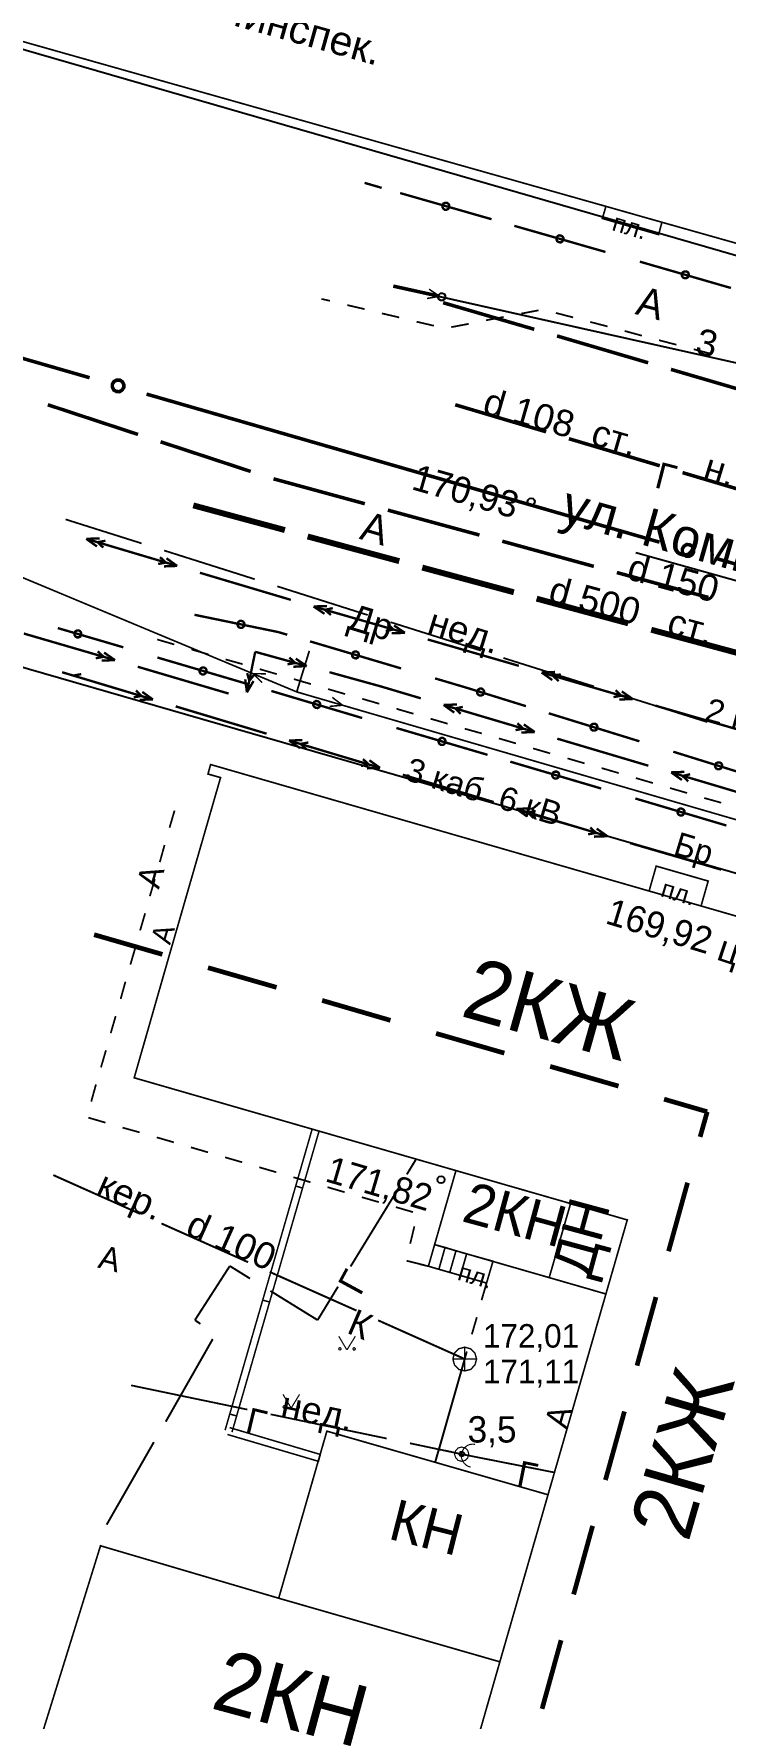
# Model space of a CAD drawing. Extents: x -2634 to -2115, y -2142 to -1393.
# Drawn here: x -2462.3 to -2433.1, y -1575.5 to -1504.5 of the extents above; entities that cross this region are included whole.
import ezdxf

# ---------------------------------------------------------------- set-up
doc = ezdxf.new("R2010")
doc.units = 0
doc.header["$MEASUREMENT"] = 0
for name, color, linetype in [('500_Дополн-Бордюры__п', 7, 'Continuous'), ('500_Дополн-Ступени__л', 7, 'Continuous'), ('500_Дороги-Проезжие_ч', 7, 'Continuous'), ('500_Линии_-Линии_связ', 7, 'Continuous'), ('500_Линии_-ЛЭП_провод', 7, 'Continuous'), ('500_Линии_-Электрокаб', 7, 'Continuous'), ('500_Объект-Опоры', 7, 'Continuous'), ('500_Огражд-Ограждения', 7, 'Continuous'), ('500_Растит-Газоны__са', 7, 'Continuous'), ('500_Рельеф-Высотные_о', 7, 'Continuous'), ('500_Строен-Дополнения', 7, 'Continuous'), ('500_Строен-Здания', 7, 'Continuous'), ('500_Строен-Отмостка_з', 7, 'Continuous'), ('500_Трубоп-Водопровод', 7, 'Continuous'), ('500_Трубоп-Газопровод', 7, 'Continuous'), ('500_Трубоп-Канализаци', 7, 'Continuous'), ('500_Трубоп-Смотровые_', 7, 'Continuous'), ('500_Улицы-Улицы_и_их', 7, 'Continuous'), ('Красные_ли-Красные_ли', 7, 'Continuous'), ('Красные_ли-Линии_регу', 7, 'Continuous'), ('Красные_ли-Оси_улиц_к', 7, 'Continuous')]:
    doc.layers.add(name, color=color, linetype=linetype)
doc.styles.add('TARIAL', font='Arial')

# ---------------------------------------------------------------- blocks, each defined once
blk = doc.blocks.new('block_25')
at = {"layer": '500_Растит-Газоны__са', "color": 0, "const_width": 0.05}
for points in [[(2.35, 3.02), (2.69, 2.45)], [(2.7, 2.45), (3.05, 3.02)], [(0, 0.57), (0.34, 0)], [(0.35, 0), (0.7, 0.57)]]:
    blk.add_lwpolyline(points, dxfattribs=at)
for points in [[(2.4, 2.54), (2.42, 2.53), (2.44, 2.51), (2.45, 2.49), (2.44, 2.46), (2.42, 2.45), (2.4, 2.44), (2.37, 2.45), (2.36, 2.46), (2.35, 2.49), (2.36, 2.51), (2.37, 2.53)], [(3, 2.54), (3.02, 2.53), (3.04, 2.51), (3.05, 2.49), (3.04, 2.46), (3.02, 2.44), (3, 2.44), (2.97, 2.44), (2.96, 2.46), (2.95, 2.49), (2.96, 2.51), (2.97, 2.53)], [(0.05, 0.09), (0.07, 0.08), (0.09, 0.06), (0.1, 0.04), (0.09, 0.01), (0.07, 0), (0.05, -0.01), (0.02, 0), (0.01, 0.01), (0, 0.04), (0.01, 0.06), (0.02, 0.08)], [(0.65, 0.09), (0.68, 0.08), (0.69, 0.06), (0.7, 0.04), (0.69, 0.01), (0.68, -0.01), (0.65, -0.01), (0.63, -0.01), (0.61, 0.01), (0.6, 0.04), (0.61, 0.06), (0.63, 0.08)]]:
    blk.add_lwpolyline(points, close=True, dxfattribs=at)

msp = doc.modelspace()

# ---------------------------------------------------------------- linework, layer by layer
at = {"layer": '500_Дополн-Бордюры__п', "color": 1, "const_width": 0.075}
for points in [[(-2449.77, -1515.73), (-2450.13, -1515.65)], [(-2448.31, -1516.08), (-2449.04, -1515.91)], [(-2446.85, -1516.43), (-2447.58, -1516.26)], [(-2440.98, -1516.13), (-2441.71, -1516.27)], [(-2439.52, -1516.43), (-2440.25, -1516.24)], [(-2445.39, -1516.78), (-2446.12, -1516.61)], [(-2443.92, -1516.7), (-2444.66, -1516.84)], [(-2442.45, -1516.41), (-2443.19, -1516.55)], [(-2438.07, -1516.81), (-2438.8, -1516.62)], [(-2436.62, -1517.2), (-2437.35, -1517)], [(-2435.17, -1517.58), (-2435.9, -1517.39)], [(-2433.72, -1517.96), (-2434.44, -1517.77)], [(-2457.05, -1530), (-2456.33, -1530.21)], [(-2455.61, -1530.42), (-2454.89, -1530.63)], [(-2454.17, -1530.84), (-2453.45, -1531.04)], [(-2452.73, -1531.25), (-2452.01, -1531.46)], [(-2451.29, -1531.67), (-2450.57, -1531.88)], [(-2449.85, -1532.09), (-2449.13, -1532.3)], [(-2448.41, -1532.5), (-2447.69, -1532.71)], [(-2446.97, -1532.92), (-2446.25, -1533.13)], [(-2445.53, -1533.34), (-2444.81, -1533.55)], [(-2444.09, -1533.76), (-2443.37, -1533.96)], [(-2442.65, -1534.17), (-2441.93, -1534.38)], [(-2441.21, -1534.59), (-2440.49, -1534.8)], [(-2439.76, -1535.01), (-2439.04, -1535.22)], [(-2438.32, -1535.42), (-2437.6, -1535.63)], [(-2436.88, -1535.84), (-2436.16, -1536.05)], [(-2435.44, -1536.26), (-2434.72, -1536.47)], [(-2434, -1536.68), (-2433.28, -1536.88)], [(-2456.32, -1537.21), (-2456.53, -1537.93)], [(-2456.74, -1538.66), (-2456.94, -1539.38)], [(-2457.15, -1540.1), (-2457.36, -1540.82)], [(-2457.56, -1541.54), (-2457.77, -1542.26)], [(-2457.97, -1542.98), (-2458.18, -1543.7)], [(-2458.39, -1544.42), (-2458.59, -1545.15)], [(-2458.8, -1545.87), (-2459.01, -1546.59)], [(-2459.21, -1547.31), (-2459.42, -1548.03)], [(-2459.63, -1548.75), (-2459.83, -1549.47)], [(-2459.95, -1550.15), (-2459.23, -1550.36)], [(-2458.51, -1550.57), (-2457.79, -1550.77)], [(-2457.07, -1550.98), (-2456.35, -1551.19)], [(-2455.63, -1551.4), (-2454.91, -1551.61)], [(-2454.19, -1551.82), (-2453.47, -1552.03)], [(-2452.75, -1552.24), (-2452.03, -1552.45)], [(-2451.31, -1552.66), (-2450.59, -1552.87)], [(-2449.87, -1553.08), (-2449.15, -1553.29)], [(-2448.43, -1553.5), (-2447.71, -1553.71)], [(-2446.99, -1553.92), (-2446.27, -1554.13)], [(-2446.21, -1554.73), (-2446.39, -1555.46)], [(-2446.54, -1556.18), (-2445.82, -1556.36)], [(-2445.62, -1556.41), (-2445.96, -1556.33)], [(-2443.17, -1557.12), (-2443.38, -1557.84)], [(-2443.58, -1558.56), (-2443.79, -1559.28)], [(-2444, -1560), (-2444.2, -1560.72)], [(-2444.41, -1561.44), (-2444.62, -1562.16)], [(-2444.82, -1562.89), (-2445.03, -1563.61)], [(-2445.33, -1564.65), (-2445.23, -1564.31)], [(-2445.24, -1564.33), (-2445.33, -1564.65)]]:
    msp.add_lwpolyline(points, dxfattribs=at)
at = {"layer": '500_Дополн-Ступени__л', "color": 0, "const_width": 0.07}
for points in [[(-2445.36, -1555.5), (-2444.92, -1555.62), (-2445.18, -1556.54), (-2445.62, -1556.41)], [(-2444.92, -1555.62), (-2444.46, -1555.76), (-2444.72, -1556.67), (-2445.18, -1556.54)], [(-2444.46, -1555.76), (-2444.01, -1555.89), (-2444.27, -1556.8), (-2444.72, -1556.67)]]:
    msp.add_lwpolyline(points, close=True, dxfattribs=at)
at = {"layer": '500_Линии_-Линии_связ', "color": 0}
for points, const_width in [([(-2448.25, -1510.78), (-2448.31, -1510.76)], 0.1), ([(-2448.31, -1510.76), (-2447.59, -1510.97)], 0.1), ([(-2442.96, -1512.29), (-2446.81, -1511.19)], 0.1), ([(-2438.16, -1513.67), (-2442, -1512.57)], 0.1), ([(-2432.87, -1515.19), (-2436.71, -1514.08)], 0.1), ([(-2447.1, -1515.11), (-2445.15, -1515.54)], 0.15), ([(-2455.48, -1528.96), (-2451.94, -1529.69)], 0.1), ([(-2461.24, -1529.52), (-2458.48, -1530.33)], 0.1), ([(-2451.94, -1529.69), (-2451.57, -1529.8)], 0.1), ([(-2450.61, -1530.08), (-2446.77, -1531.22)], 0.1), ([(-2457.04, -1530.76), (-2453.2, -1531.89)], 0.1), ([(-2445.34, -1531.64), (-2443.99, -1532.04)], 0.1), ([(-2452.24, -1532.17), (-2448.41, -1533.31)], 0.1), ([(-2443.99, -1532.04), (-2441.51, -1532.81)], 0.1), ([(-2440.55, -1533.11), (-2436.73, -1534.29)], 0.1), ([(-2446.97, -1533.73), (-2443.13, -1534.86)], 0.1), ([(-2435.3, -1534.73), (-2431.48, -1535.92)], 0.1), ([(-2442.17, -1535.15), (-2438.34, -1536.28)], 0.1), ([(-2436.9, -1536.7), (-2433.06, -1537.84)], 0.1)]:
    msp.add_lwpolyline(points, dxfattribs=dict(at, const_width=const_width))
at = {"layer": '500_Линии_-Линии_связ', "color": 0, "const_width": 0.1}
for points in [[(-2444.93, -1511.89), (-2444.99, -1511.85), (-2445.03, -1511.78), (-2445.03, -1511.7), (-2444.99, -1511.63), (-2444.92, -1511.6), (-2444.84, -1511.6), (-2444.78, -1511.64), (-2444.74, -1511.7), (-2444.74, -1511.78), (-2444.78, -1511.85), (-2444.85, -1511.89)], [(-2440.12, -1513.26), (-2440.19, -1513.22), (-2440.22, -1513.16), (-2440.22, -1513.08), (-2440.18, -1513.01), (-2440.12, -1512.97), (-2440.04, -1512.98), (-2439.97, -1513.02), (-2439.93, -1513.08), (-2439.94, -1513.16), (-2439.98, -1513.23), (-2440.04, -1513.27)], [(-2434.83, -1514.78), (-2434.9, -1514.74), (-2434.94, -1514.67), (-2434.94, -1514.59), (-2434.9, -1514.53), (-2434.83, -1514.49), (-2434.75, -1514.49), (-2434.68, -1514.53), (-2434.65, -1514.6), (-2434.65, -1514.68), (-2434.69, -1514.74), (-2434.76, -1514.78)], [(-2460.35, -1529.62), (-2460.29, -1529.66), (-2460.25, -1529.73), (-2460.25, -1529.81), (-2460.29, -1529.88), (-2460.36, -1529.91), (-2460.44, -1529.91), (-2460.5, -1529.87), (-2460.54, -1529.8), (-2460.54, -1529.72), (-2460.5, -1529.66), (-2460.43, -1529.62)], [(-2453.49, -1529.22), (-2453.42, -1529.25), (-2453.38, -1529.32), (-2453.37, -1529.39), (-2453.41, -1529.46), (-2453.47, -1529.51), (-2453.55, -1529.51), (-2453.62, -1529.48), (-2453.66, -1529.41), (-2453.67, -1529.33), (-2453.63, -1529.26), (-2453.57, -1529.22)], [(-2448.65, -1530.51), (-2448.58, -1530.55), (-2448.55, -1530.62), (-2448.55, -1530.69), (-2448.59, -1530.76), (-2448.66, -1530.8), (-2448.73, -1530.79), (-2448.8, -1530.75), (-2448.84, -1530.69), (-2448.84, -1530.61), (-2448.79, -1530.54), (-2448.73, -1530.51)], [(-2455.08, -1531.18), (-2455.01, -1531.22), (-2454.97, -1531.29), (-2454.98, -1531.37), (-2455.02, -1531.43), (-2455.08, -1531.47), (-2455.16, -1531.47), (-2455.23, -1531.43), (-2455.27, -1531.36), (-2455.26, -1531.28), (-2455.22, -1531.22), (-2455.15, -1531.18)], [(-2450.28, -1532.6), (-2450.22, -1532.64), (-2450.18, -1532.71), (-2450.18, -1532.78), (-2450.22, -1532.85), (-2450.29, -1532.89), (-2450.37, -1532.88), (-2450.43, -1532.84), (-2450.47, -1532.78), (-2450.47, -1532.7), (-2450.43, -1532.63), (-2450.36, -1532.59)], [(-2443.37, -1532.07), (-2443.31, -1532.12), (-2443.27, -1532.18), (-2443.28, -1532.26), (-2443.32, -1532.33), (-2443.39, -1532.36), (-2443.46, -1532.36), (-2443.53, -1532.32), (-2443.57, -1532.25), (-2443.56, -1532.17), (-2443.52, -1532.11), (-2443.45, -1532.07)], [(-2438.6, -1533.55), (-2438.53, -1533.59), (-2438.5, -1533.66), (-2438.5, -1533.74), (-2438.54, -1533.81), (-2438.61, -1533.84), (-2438.69, -1533.84), (-2438.75, -1533.8), (-2438.79, -1533.73), (-2438.79, -1533.65), (-2438.75, -1533.59), (-2438.68, -1533.55)], [(-2445.01, -1534.15), (-2444.94, -1534.19), (-2444.9, -1534.26), (-2444.91, -1534.34), (-2444.95, -1534.41), (-2445.01, -1534.44), (-2445.09, -1534.44), (-2445.16, -1534.4), (-2445.19, -1534.33), (-2445.19, -1534.26), (-2445.15, -1534.19), (-2445.08, -1534.15)], [(-2433.35, -1535.18), (-2433.28, -1535.22), (-2433.24, -1535.29), (-2433.25, -1535.37), (-2433.29, -1535.43), (-2433.36, -1535.47), (-2433.43, -1535.47), (-2433.5, -1535.43), (-2433.54, -1535.36), (-2433.53, -1535.28), (-2433.49, -1535.21), (-2433.42, -1535.18)], [(-2440.21, -1535.57), (-2440.14, -1535.61), (-2440.11, -1535.68), (-2440.11, -1535.76), (-2440.15, -1535.82), (-2440.22, -1535.86), (-2440.3, -1535.86), (-2440.36, -1535.82), (-2440.4, -1535.75), (-2440.4, -1535.67), (-2440.36, -1535.6), (-2440.29, -1535.57)], [(-2434.94, -1537.13), (-2434.87, -1537.17), (-2434.83, -1537.23), (-2434.83, -1537.31), (-2434.88, -1537.38), (-2434.94, -1537.42), (-2435.02, -1537.41), (-2435.09, -1537.37), (-2435.12, -1537.31), (-2435.12, -1537.23), (-2435.08, -1537.16), (-2435.01, -1537.12)]]:
    msp.add_lwpolyline(points, close=True, dxfattribs=at)
at = {"layer": '500_Линии_-Линии_связ', "color": 6}
msp.add_lwpolyline([(-2447.1, -1515.11), (-2417.19, -1521.8)], dxfattribs=at)
at = {"layer": '500_Линии_-Линии_связ', "color": 0}
msp.add_lwpolyline([(-2445.03, -1515.41), (-2444.96, -1515.44), (-2444.92, -1515.51), (-2444.92, -1515.6), (-2444.95, -1515.67), (-2445.02, -1515.72), (-2445.1, -1515.72), (-2445.17, -1515.68), (-2445.21, -1515.61), (-2445.21, -1515.53), (-2445.17, -1515.46), (-2445.11, -1515.41)], close=True, dxfattribs=at)
at = {"layer": '500_Линии_-ЛЭП_провод', "color": 253, "const_width": 0.07}
for points in [[(-2447.1, -1515.11), (-2417.19, -1521.8), (-2410.96, -1514.43), (-2390.39, -1517.69)], [(-2470.38, -1524.2), (-2451.17, -1532.21), (-2424.21, -1540.05), (-2420.32, -1548.85)]]:
    msp.add_lwpolyline(points, dxfattribs=at)
at = {"layer": '500_Линии_-ЛЭП_провод', "color": 0}
for points, const_width in [([(-2447.1, -1515.11), (-2445.15, -1515.54)], 0.065), ([(-2445.68, -1515.63), (-2445.15, -1515.54)], 0.065), ([(-2445.59, -1515.24), (-2445.15, -1515.54)], 0.065), ([(-2451.17, -1532.21), (-2453.01, -1531.44)], 0.06), ([(-2452.47, -1531.45), (-2453.01, -1531.44)], 0.06), ([(-2452.63, -1531.82), (-2453.01, -1531.44)], 0.06), ([(-2451.17, -1532.21), (-2449.24, -1532.77)], 0.065), ([(-2449.67, -1532.44), (-2449.24, -1532.77)], 0.065), ([(-2449.78, -1532.82), (-2449.24, -1532.77)], 0.065)]:
    msp.add_lwpolyline(points, dxfattribs=dict(at, const_width=const_width))
at = {"layer": '500_Линии_-Электрокаб', "color": 12, "const_width": 0.1}
for points in [[(-2459.48, -1525.74), (-2460.04, -1525.76)], [(-2456.21, -1526.9), (-2460.04, -1525.76)], [(-2459.59, -1526.08), (-2460.04, -1525.76)], [(-2459.23, -1525.84), (-2459.56, -1525.9)], [(-2459.32, -1526.13), (-2459.56, -1525.9)], [(-2456.7, -1526.76), (-2457.01, -1526.82)], [(-2456.69, -1526.76), (-2456.93, -1526.53)], [(-2456.21, -1526.9), (-2456.76, -1526.92)], [(-2456.21, -1526.9), (-2456.66, -1526.58)], [(-2451.42, -1528.33), (-2455.25, -1527.19)], [(-2449.9, -1528.59), (-2450.46, -1528.61)], [(-2446.61, -1529.72), (-2450.46, -1528.61)], [(-2450, -1528.92), (-2450.46, -1528.61)], [(-2449.65, -1528.68), (-2449.98, -1528.75)], [(-2449.73, -1528.97), (-2449.98, -1528.75)], [(-2462.67, -1529.75), (-2458.83, -1530.87)], [(-2447.1, -1529.58), (-2447.42, -1529.64)], [(-2447.1, -1529.58), (-2447.34, -1529.35)], [(-2446.61, -1529.72), (-2447.17, -1529.74)], [(-2446.61, -1529.72), (-2447.07, -1529.41)], [(-2459.56, -1530.5), (-2459.31, -1530.73)], [(-2441.81, -1531.11), (-2445.65, -1530)], [(-2459.64, -1530.79), (-2459.31, -1530.73)], [(-2459.39, -1530.89), (-2458.83, -1530.87)], [(-2459.29, -1530.55), (-2458.83, -1530.87)], [(-2457.87, -1531.15), (-2454.04, -1532.28)], [(-2453.27, -1532.23), (-2452.92, -1530.52)], [(-2452.92, -1530.52), (-2450.75, -1531.12)], [(-2451.56, -1531.05), (-2451.23, -1530.99)], [(-2451.48, -1530.76), (-2451.23, -1530.99)], [(-2451.31, -1531.15), (-2450.75, -1531.12)], [(-2451.21, -1530.81), (-2450.75, -1531.12)], [(-2461.06, -1531.38), (-2457.23, -1532.53)], [(-2460.57, -1531.52), (-2460.25, -1531.46)], [(-2453.27, -1532.23), (-2453.34, -1531.68)], [(-2453.27, -1532.23), (-2452.99, -1531.75)], [(-2453.17, -1531.73), (-2453.26, -1531.42)], [(-2453.17, -1531.74), (-2452.96, -1531.48)], [(-2449.79, -1531.38), (-2447.62, -1531.98)], [(-2440.29, -1531.37), (-2440.85, -1531.39)], [(-2437.01, -1532.51), (-2440.85, -1531.39)], [(-2440.4, -1531.71), (-2440.85, -1531.39)], [(-2440.04, -1531.47), (-2440.37, -1531.53)], [(-2440.13, -1531.76), (-2440.37, -1531.53)], [(-2458.04, -1532.44), (-2457.71, -1532.38)], [(-2457.95, -1532.15), (-2457.71, -1532.38)], [(-2457.79, -1532.54), (-2457.23, -1532.53)], [(-2457.68, -1532.21), (-2457.23, -1532.53)], [(-2447.62, -1531.98), (-2445.94, -1532.48)], [(-2437.5, -1532.37), (-2437.82, -1532.43)], [(-2437.5, -1532.36), (-2437.73, -1532.14)], [(-2437.01, -1532.51), (-2437.57, -1532.53)], [(-2437.01, -1532.51), (-2437.47, -1532.19)], [(-2456.27, -1532.82), (-2452.44, -1533.97)], [(-2444.98, -1532.76), (-2444.42, -1532.74)], [(-2444.98, -1532.76), (-2441.14, -1533.9)], [(-2444.98, -1532.76), (-2444.53, -1533.08)], [(-2444.49, -1532.91), (-2444.17, -1532.84)], [(-2444.49, -1532.91), (-2444.26, -1533.13)], [(-2432.21, -1533.9), (-2436.05, -1532.79)], [(-2441.95, -1533.82), (-2441.62, -1533.76)], [(-2441.87, -1533.53), (-2441.62, -1533.76)], [(-2441.7, -1533.92), (-2441.14, -1533.9)], [(-2441.6, -1533.58), (-2441.14, -1533.9)], [(-2451.49, -1534.26), (-2450.93, -1534.24)], [(-2451.49, -1534.26), (-2447.66, -1535.41)], [(-2451.49, -1534.26), (-2451.03, -1534.58)], [(-2451, -1534.4), (-2450.68, -1534.34)], [(-2451, -1534.41), (-2450.76, -1534.63)], [(-2440.19, -1534.18), (-2436.35, -1535.32)], [(-2448.46, -1535.33), (-2448.13, -1535.27)], [(-2448.38, -1535.04), (-2448.13, -1535.27)], [(-2448.21, -1535.43), (-2447.66, -1535.41)], [(-2448.11, -1535.09), (-2447.66, -1535.41)], [(-2446.7, -1535.7), (-2442.87, -1536.85)], [(-2435.39, -1535.6), (-2434.84, -1535.58)], [(-2435.39, -1535.6), (-2431.56, -1536.74)], [(-2435.39, -1535.6), (-2434.94, -1535.92)], [(-2434.91, -1535.75), (-2434.67, -1535.98)], [(-2434.9, -1535.75), (-2434.59, -1535.68)], [(-2441.91, -1537.14), (-2441.35, -1537.12)], [(-2441.91, -1537.14), (-2438.08, -1538.29)], [(-2441.91, -1537.14), (-2441.46, -1537.46)], [(-2441.43, -1537.29), (-2441.19, -1537.52)], [(-2441.42, -1537.29), (-2441.1, -1537.23)], [(-2438.89, -1538.21), (-2438.56, -1538.15)], [(-2438.8, -1537.92), (-2438.56, -1538.15)], [(-2438.64, -1538.31), (-2438.08, -1538.29)], [(-2438.53, -1537.97), (-2438.08, -1538.29)], [(-2437.12, -1538.58), (-2433.28, -1539.7)]]:
    msp.add_lwpolyline(points, dxfattribs=at)
at = {"layer": '500_Объект-Опоры', "color": 0, "const_width": 0.075}
msp.add_lwpolyline([(-2451.17, -1532.21), (-2450.64, -1530.48)], dxfattribs=at)
msp.add_lwpolyline([(-2451.17, -1532.21), (-2450.64, -1530.48)], dxfattribs=at)
at = {"layer": '500_Объект-Опоры', "color": 1, "const_width": 0.05}
msp.add_lwpolyline([(-2444.22, -1564.03), (-2444.07, -1564.07), (-2443.96, -1564.18), (-2443.92, -1564.33), (-2443.96, -1564.48), (-2444.07, -1564.59), (-2444.22, -1564.63), (-2444.37, -1564.59), (-2444.47, -1564.48), (-2444.52, -1564.33), (-2444.47, -1564.18), (-2444.37, -1564.07)], close=True, dxfattribs=at)
at = {"layer": '500_Огражд-Ограждения', "color": 0}
for points, const_width in [([(-2450.52, -1550.63), (-2451.91, -1555.44)], 0.065), ([(-2450.23, -1550.72), (-2451.62, -1555.52)], 0.065), ([(-2451.21, -1553.03), (-2450.92, -1553.12)], 0.065), ([(-2451.91, -1555.44), (-2453.3, -1560.24)], 0.065), ([(-2451.62, -1555.52), (-2453.01, -1560.32)], 0.065), ([(-2452.6, -1557.84), (-2452.31, -1557.92)], 0.065), ([(-2453.3, -1560.24), (-2454.14, -1563.15)], 0.065), ([(-2453.01, -1560.32), (-2453.85, -1563.23)], 0.065), ([(-2453.99, -1562.64), (-2453.7, -1562.72)], 0.065), ([(-2454.14, -1563.15), (-2454.19, -1563.32)], 0.065), ([(-2454.09, -1563.5), (-2452.36, -1564.01)], 0.065), ([(-2454, -1563.21), (-2452.28, -1563.72)], 0.065), ([(-2453.85, -1563.23), (-2453.9, -1563.4)], 0.065), ([(-2452.28, -1563.72), (-2450.18, -1564.34)], 0.065), ([(-2452.36, -1564.01), (-2450.26, -1564.63)], 0.065), ([(-2450.26, -1564.63), (-2450.18, -1564.34)], 0.075)]:
    msp.add_lwpolyline(points, dxfattribs=dict(at, const_width=const_width))
at = {"layer": '500_Рельеф-Высотные_о', "color": 0}
for points in [[(-2441.29, -1524.04), (-2441.21, -1524.06), (-2441.16, -1524.12), (-2441.14, -1524.19), (-2441.16, -1524.27), (-2441.21, -1524.32), (-2441.29, -1524.34), (-2441.36, -1524.32), (-2441.42, -1524.27), (-2441.44, -1524.19), (-2441.42, -1524.12), (-2441.36, -1524.06)], [(-2445.09, -1552.61), (-2445.02, -1552.63), (-2444.96, -1552.69), (-2444.94, -1552.76), (-2444.96, -1552.84), (-2445.02, -1552.89), (-2445.09, -1552.91), (-2445.17, -1552.89), (-2445.22, -1552.84), (-2445.24, -1552.76), (-2445.22, -1552.69), (-2445.17, -1552.63)]]:
    msp.add_lwpolyline(points, close=True, dxfattribs=at)
at = {"layer": '500_Строен-Дополнения', "color": 0, "const_width": 0.07}
for points in [[(-2438.14, -1511.75), (-2435.78, -1512.42), (-2435.92, -1512.94), (-2438.29, -1512.26)], [(-2436.32, -1540.6), (-2434.13, -1541.23), (-2433.83, -1540.18), (-2436.02, -1539.55)], [(-2444.01, -1555.89), (-2442.9, -1556.2), (-2443.17, -1557.12), (-2444.27, -1556.8)]]:
    msp.add_lwpolyline(points, close=True, dxfattribs=at)
at = {"layer": '500_Строен-Здания', "color": 0, "const_width": 0.07}
for points in [[(-2409.55, -1498.75), (-2411.17, -1504.61), (-2414.32, -1515.95), (-2414.43, -1516.33), (-2414.56, -1516.8), (-2416.25, -1517.67), (-2416.59, -1517.58), (-2416.98, -1517.73), (-2430.57, -1513.89), (-2435.78, -1512.42), (-2438.14, -1511.75), (-2473.52, -1501.75)], [(-2445.17, -1581.99), (-2442.61, -1573.08), (-2440.58, -1566.04), (-2438.14, -1557.58), (-2437.24, -1554.46), (-2439.63, -1553.77), (-2444.46, -1552.38), (-2458.02, -1548.47), (-2456.57, -1543.41), (-2454.38, -1535.82), (-2454.91, -1535.67), (-2454.8, -1535.27), (-2436.32, -1540.6), (-2434.13, -1541.23), (-2423.98, -1544.16), (-2423.44, -1544.97), (-2422.85, -1545.89), (-2422.31, -1546.72), (-2427.54, -1564.87), (-2427.63, -1565.16), (-2427.71, -1565.45), (-2428.62, -1568.61), (-2429.44, -1571.44), (-2432.82, -1583.19)]]:
    msp.add_lwpolyline(points, dxfattribs=at)
for points in [[(-2440.53, -1556.89), (-2439.63, -1553.77), (-2444.46, -1552.38), (-2445.36, -1555.5)], [(-2438.14, -1557.58), (-2437.24, -1554.46), (-2439.63, -1553.77), (-2440.53, -1556.89)], [(-2451.93, -1570.4), (-2442.61, -1573.08), (-2440.58, -1566.04), (-2449.9, -1563.36)], [(-2445.17, -1581.99), (-2442.61, -1573.08), (-2451.93, -1570.4), (-2459.44, -1568.19), (-2462.16, -1576.95)]]:
    msp.add_lwpolyline(points, close=True, dxfattribs=at)
at = {"layer": '500_Трубоп-Водопровод', "color": 94}
for points, const_width in [([(-2461.66, -1520.11), (-2457.86, -1521.36)], 0.15), ([(-2456.91, -1521.67), (-2453.11, -1522.92)], 0.15), ([(-2452.15, -1523.23), (-2448.3, -1524.28)], 0.15), ([(-2455.53, -1524.35), (-2451.67, -1525.39)], 0.25), ([(-2447.33, -1524.55), (-2443.47, -1525.6)], 0.15), ([(-2450.71, -1525.66), (-2446.85, -1526.7)], 0.25), ([(-2442.51, -1525.86), (-2438.65, -1526.92)], 0.15), ([(-2445.88, -1526.97), (-2442.02, -1528.01)], 0.25), ([(-2437.68, -1527.18), (-2434.86, -1527.95)], 0.15), ([(-2441.06, -1528.28), (-2437.2, -1529.32)], 0.25), ([(-2434.86, -1527.95), (-2433.82, -1528.23)], 0.15), ([(-2436.23, -1529.59), (-2432.37, -1530.63)], 0.25)]:
    msp.add_lwpolyline(points, dxfattribs=dict(at, const_width=const_width))
at = {"layer": '500_Трубоп-Газопровод', "color": 5}
for points, const_width in [([(-2444.49, -1520.11), (-2440.66, -1521.25)], 0.15), ([(-2439.7, -1521.54), (-2435.87, -1522.68)], 0.15), ([(-2434.91, -1522.97), (-2431.08, -1524.11)], 0.15), ([(-2446.14, -1551.9), (-2446.53, -1552.54)], 0.085), ([(-2446.29, -1552.15), (-2446.14, -1551.9)], 0.085), ([(-2448.9, -1556.42), (-2446.81, -1553.01)], 0.085), ([(-2455.46, -1558.68), (-2453.99, -1556.4)], 0.085), ([(-2453.99, -1556.4), (-2453.14, -1556.93)], 0.085), ([(-2452.28, -1557.45), (-2450.29, -1558.68)], 0.085), ([(-2450.29, -1558.68), (-2449.43, -1557.27)], 0.085), ([(-2455.23, -1558.84), (-2455.46, -1558.68)], 0.085), ([(-2456.69, -1562.96), (-2454.71, -1559.48)], 0.085), ([(-2458.15, -1561.43), (-2453.25, -1562.45)], 0.075), ([(-2452.27, -1562.65), (-2447.38, -1563.67)], 0.075), ([(-2459.18, -1567.3), (-2457.19, -1563.82)], 0.085), ([(-2446.4, -1563.87), (-2444.22, -1564.33)], 0.075), ([(-2444.22, -1564.33), (-2444.95, -1564.17)], 0.075), ([(-2444.22, -1564.33), (-2440.31, -1565.1)], 0.075)]:
    msp.add_lwpolyline(points, dxfattribs=dict(at, const_width=const_width))
at = {"layer": '500_Трубоп-Газопровод', "color": 0}
msp.add_lwpolyline([(-2444.2, -1564.23), (-2444.15, -1564.25), (-2444.12, -1564.29), (-2444.12, -1564.35), (-2444.14, -1564.39), (-2444.18, -1564.42), (-2444.23, -1564.42), (-2444.28, -1564.4), (-2444.31, -1564.36), (-2444.31, -1564.31), (-2444.29, -1564.26), (-2444.25, -1564.23)], close=True, dxfattribs=at)
at = {"layer": '500_Трубоп-Газопровод', "color": 0, "const_width": 0.05}
for points in [[(-2444.22, -1564.29), (-2444.23, -1564.35)], [(-2444.23, -1564.35), (-2444.23, -1564.4)], [(-2444.23, -1564.4), (-2444.23, -1564.46)], [(-2444.23, -1564.46), (-2444.22, -1564.52)], [(-2444.22, -1564.29), (-2444.21, -1564.25)], [(-2444.22, -1564.52), (-2444.19, -1564.58)], [(-2444.21, -1564.25), (-2444.18, -1564.18)], [(-2444.18, -1564.18), (-2444.14, -1564.11)], [(-2444.14, -1564.11), (-2444.1, -1564.06)], [(-2444.1, -1564.06), (-2444.05, -1564.02)], [(-2444.05, -1564.02), (-2443.99, -1563.97)], [(-2443.99, -1563.97), (-2443.93, -1563.94)], [(-2443.93, -1563.94), (-2443.86, -1563.92)], [(-2443.86, -1563.92), (-2443.79, -1563.91)], [(-2443.79, -1563.91), (-2443.71, -1563.91)], [(-2443.71, -1563.91), (-2443.65, -1563.92)], [(-2444.19, -1564.58), (-2444.17, -1564.63)], [(-2444.17, -1564.63), (-2444.14, -1564.68)], [(-2444.14, -1564.68), (-2444.1, -1564.72)], [(-2444.1, -1564.72), (-2444.07, -1564.76)], [(-2444.07, -1564.76), (-2444.01, -1564.8)], [(-2444.02, -1564.8), (-2443.98, -1564.82)], [(-2443.98, -1564.82), (-2443.98, -1564.82)], [(-2443.98, -1564.82), (-2443.93, -1564.85)], [(-2443.93, -1564.85), (-2443.88, -1564.86)], [(-2443.88, -1564.86), (-2443.84, -1564.87)]]:
    msp.add_lwpolyline(points, dxfattribs=at)
at = {"layer": '500_Трубоп-Канализаци', "color": 34}
for points, const_width in [([(-2445, -1515.81), (-2441.16, -1516.93)], 0.15), ([(-2440.2, -1517.21), (-2436.36, -1518.34)], 0.15), ([(-2435.4, -1518.62), (-2431.57, -1519.74)], 0.15), ([(-2457.78, -1554.2), (-2461.43, -1552.57)], 0.085), ([(-2453.22, -1556.24), (-2456.87, -1554.61)], 0.085), ([(-2448.65, -1558.28), (-2452.31, -1556.65)], 0.085), ([(-2444.09, -1560.32), (-2447.74, -1558.69)], 0.085), ([(-2444.09, -1560.32), (-2445.19, -1564.17)], 0.085), ([(-2445.33, -1564.65), (-2445.12, -1563.92)], 0.085)]:
    msp.add_lwpolyline(points, dxfattribs=dict(at, const_width=const_width))
at = {"layer": '500_Трубоп-Канализаци', "color": 32, "const_width": 0.075}
for points in [[(-2460.91, -1524.94), (-2457.71, -1525.95)], [(-2456.76, -1526.25), (-2452.94, -1527.46)], [(-2451.99, -1527.76), (-2448.18, -1528.97)], [(-2447.22, -1529.27), (-2443.41, -1530.47)], [(-2442.46, -1530.78), (-2438.64, -1531.98)], [(-2437.69, -1532.28), (-2433.87, -1533.48)]]:
    msp.add_lwpolyline(points, dxfattribs=at)
at = {"layer": '500_Трубоп-Смотровые_', "color": 0, "const_width": 0.06}
msp.add_lwpolyline([(-2444.09, -1559.82), (-2443.84, -1559.89), (-2443.66, -1560.07), (-2443.59, -1560.32), (-2443.66, -1560.57), (-2443.84, -1560.76), (-2444.09, -1560.82), (-2444.34, -1560.76), (-2444.52, -1560.57), (-2444.59, -1560.32), (-2444.52, -1560.07), (-2444.34, -1559.89)], close=True, dxfattribs=at)
at = {"layer": '500_Трубоп-Смотровые_', "color": 0, "const_width": 0.055}
for points in [[(-2444.09, -1560.82), (-2444.09, -1559.82)], [(-2444.59, -1560.32), (-2443.59, -1560.32)]]:
    msp.add_lwpolyline(points, dxfattribs=at)
at = {"layer": '500_Улицы-Улицы_и_их', "color": 255}
msp.add_lwpolyline([(-2436.88, -1526.33), (-2414.74, -1532.51)], dxfattribs=at)
at = {"layer": 'Красные_ли-Красные_ли', "color": 12}
for p, q in [((-2414.93, -1518.94), (-2496.589, -1495.371)), ((-2504.727, -1519.039), (-2421.6, -1543.03))]:
    msp.add_line(p, q, dxfattribs=at)
at = {"layer": 'Красные_ли-Линии_регу', "color": 0, "const_width": 0.2}
for points in [[(-2456.83, -1543.27), (-2459.71, -1542.44)], [(-2452.02, -1544.66), (-2454.91, -1543.83)], [(-2447.22, -1546.05), (-2450.1, -1545.21)], [(-2442.42, -1547.43), (-2445.3, -1546.6)], [(-2437.61, -1548.82), (-2440.49, -1547.99)], [(-2433.87, -1549.9), (-2435.69, -1549.37)], [(-2434.17, -1550.96), (-2433.87, -1549.9)], [(-2435.5, -1555.78), (-2434.7, -1552.89)], [(-2436.83, -1560.6), (-2436.03, -1557.71)], [(-2438.16, -1565.42), (-2437.36, -1562.53)], [(-2439.5, -1570.24), (-2438.7, -1567.35)], [(-2440.83, -1575.06), (-2440.03, -1572.17)]]:
    msp.add_lwpolyline(points, dxfattribs=at)
at = {"layer": 'Красные_ли-Оси_улиц_к', "color": 12, "const_width": 0.15}
for points in [[(-2481.52, -1512.73), (-2459.9, -1518.97)], [(-2457.5, -1519.66), (-2435.88, -1525.9)], [(-2433.48, -1526.59), (-2411.86, -1532.83)]]:
    msp.add_lwpolyline(points, dxfattribs=at)
for points in [[(-2458.63, -1519.07), (-2458.52, -1519.14), (-2458.46, -1519.25), (-2458.46, -1519.38), (-2458.53, -1519.49), (-2458.64, -1519.56), (-2458.77, -1519.55), (-2458.88, -1519.49), (-2458.94, -1519.37), (-2458.94, -1519.24), (-2458.87, -1519.13), (-2458.76, -1519.07)], [(-2446.69, -1522.78), (-2446.69, -1522.78), (-2446.69, -1522.78), (-2446.69, -1522.78), (-2446.69, -1522.78), (-2446.69, -1522.78), (-2446.69, -1522.78), (-2446.69, -1522.78), (-2446.69, -1522.78), (-2446.69, -1522.78), (-2446.69, -1522.78), (-2446.69, -1522.78)], [(-2434.61, -1526.01), (-2434.5, -1526.07), (-2434.44, -1526.19), (-2434.44, -1526.32), (-2434.51, -1526.43), (-2434.62, -1526.49), (-2434.75, -1526.49), (-2434.86, -1526.42), (-2434.92, -1526.31), (-2434.92, -1526.18), (-2434.85, -1526.07), (-2434.74, -1526)]]:
    msp.add_lwpolyline(points, close=True, dxfattribs=at)

# ---------------------------------------------------------------- block references
at = {"layer": '500_Растит-Газоны__са'}
msp.add_blockref('block_25', (-2451.75, -1562.38), dxfattribs=at)

# ---------------------------------------------------------------- texts
at = {"layer": '500_Дороги-Проезжие_ч', "color": 0}
for s, height, rotation, p in [('А', 1.23, 345.2, (-2436.94, -1516.28)), ('А', 1.23, 343.71, (-2448.57, -1525.75)), ('Бр', 0.99, 342.98, (-2435.34, -1539.04)), ('А', 0.99, 74.03, (-2456.98, -1540.55)), ('А', 0.99, 345.67, (-2459.59, -1556.46)), ('А', 0.99, 73.92, (-2439.79, -1563.31))]:
    msp.add_text(s, height=height, rotation=rotation, dxfattribs=at).set_placement(p)
at = {"layer": '500_Линии_-Линии_связ', "color": 0, "style": 'TARIAL'}
msp.add_text('3', height=1.11, rotation=347.35, dxfattribs=at).set_placement((-2434.42, -1517.95))
at = {"layer": '500_Линии_-Электрокаб', "color": 0, "style": 'TARIAL'}
for s, rotation, p in [('2 каб  6 кВ', 344.66, (-2434.03, -1533.4)), ('3 каб  6 кВ', 343.07, (-2446.66, -1535.9))]:
    msp.add_text(s, height=0.99, rotation=rotation, dxfattribs=at).set_placement(p)
at = {"layer": '500_Объект-Опоры', "color": 0}
msp.add_text('3,5', height=1.11, dxfattribs=at).set_placement((-2443.97, -1563.84))
at = {"layer": '500_Рельеф-Высотные_о', "color": 214}
for s, rotation, p in [('170,93', 344.05, (-2446.38, -1523.66)), ('169,92', 343.13, (-2438.21, -1541.95)), ('171,82', 343.62, (-2450.02, -1552.82))]:
    msp.add_text(s, height=1.11, rotation=rotation, dxfattribs=at).set_placement(p)
at = {"layer": '500_Рельеф-Высотные_о', "color": 214, "style": 'TARIAL'}
msp.add_text('ц.', height=1.11, rotation=341.57, dxfattribs=at).set_placement((-2433.53, -1543.47))
at = {"layer": '500_Строен-Дополнения', "color": 0, "style": 'TARIAL'}
for rotation, p in [(343.16, (-2437.93, -1512.74)), (343.31, (-2435.88, -1540.81)), (343.92, (-2444.44, -1556.97))]:
    msp.add_text('пл. ', height=0.74, rotation=rotation, dxfattribs=at).set_placement(p)
at = {"layer": '500_Строен-Здания', "color": 5, "style": 'TARIAL'}
msp.add_text('налог.инспек.', height=1.23, rotation=344.3, dxfattribs=at).set_placement((-2458.24, -1502.89))
at = {"layer": '500_Строен-Здания', "color": 5}
for s, height, rotation, p in [('2КЖ', 2.59, 344.26, (-2444.32, -1545.85)), ('2КН', 1.73, 344.8, (-2444.27, -1554.5)), ('ДН', 1.73, 74.86, (-2438.79, -1556.98)), ('2КЖ', 2.59, 73.89, (-2434.67, -1568.08)), ('КН', 1.73, 345.79, (-2447.37, -1567.88)), ('2КН', 2.59, 344.86, (-2454.85, -1575.02))]:
    msp.add_text(s, height=height, rotation=rotation, dxfattribs=at).set_placement(p)
at = {"layer": '500_Строен-Отмостка_з', "color": 0}
msp.add_text('А', height=0.86, rotation=73.56, dxfattribs=at).set_placement((-2456.51, -1542.9))
at = {"layer": '500_Трубоп-Водопровод', "color": 94, "style": 'TARIAL'}
for s, rotation, p in [('d 150   ст.', 344.75, (-2437.31, -1527.44)), ('d 500   ст.', 344.81, (-2440.62, -1528.39))]:
    msp.add_text(s, height=1.11, rotation=rotation, dxfattribs=at).set_placement(p)
at = {"layer": '500_Трубоп-Газопровод', "color": 5, "style": 'TARIAL'}
for s, rotation, p in [('d 108  ст.', 343.87, (-2443.39, -1520.45)), ('н. д.', 342.98, (-2434.1, -1523.2)), ('нед.', 348.26, (-2451.9, -1562.76))]:
    msp.add_text(s, height=1.11, rotation=rotation, dxfattribs=at).set_placement(p)
at = {"layer": '500_Трубоп-Газопровод', "color": 5}
for rotation, p in [(345.47, (-2436.14, -1523.58)), (61.5, (-2448.5, -1557.7)), (346.61, (-2453.4, -1563.43)), (348.69, (-2441.96, -1565.68))]:
    msp.add_text('Г', height=1.11, rotation=rotation, dxfattribs=at).set_placement(p)
at = {"layer": '500_Трубоп-Канализаци', "color": 14}
for s, rotation, p in [('Др', 343.14, (-2449.07, -1529.54)), ('К', 336.92, (-2449.11, -1559.2))]:
    msp.add_text(s, height=1.11, rotation=rotation, dxfattribs=at).set_placement(p)
at = {"layer": '500_Трубоп-Канализаци', "color": 0, "style": 'TARIAL'}
msp.add_text('нед.', height=1.11, rotation=342.76, dxfattribs=at).set_placement((-2445.73, -1529.72))
at = {"layer": '500_Трубоп-Канализаци', "color": 14, "style": 'TARIAL'}
msp.add_text('кер.   d 100 ', height=1.11, rotation=335.92, dxfattribs=at).set_placement((-2459.68, -1553.36))
at = {"layer": '500_Трубоп-Смотровые_', "color": 5}
for s, p in [('172,01', (-2443.32, -1559.84)), ('171,11', (-2443.32, -1561.34))]:
    msp.add_text(s, height=0.99, dxfattribs=at).set_placement(p)
at = {"layer": '500_Улицы-Улицы_и_их', "color": 0}
msp.add_text('ул. Коммунистическая', height=1.61, rotation=344.29, dxfattribs=at).set_placement((-2440.13, -1525.02))

doc.saveas('drawing.dxf')
